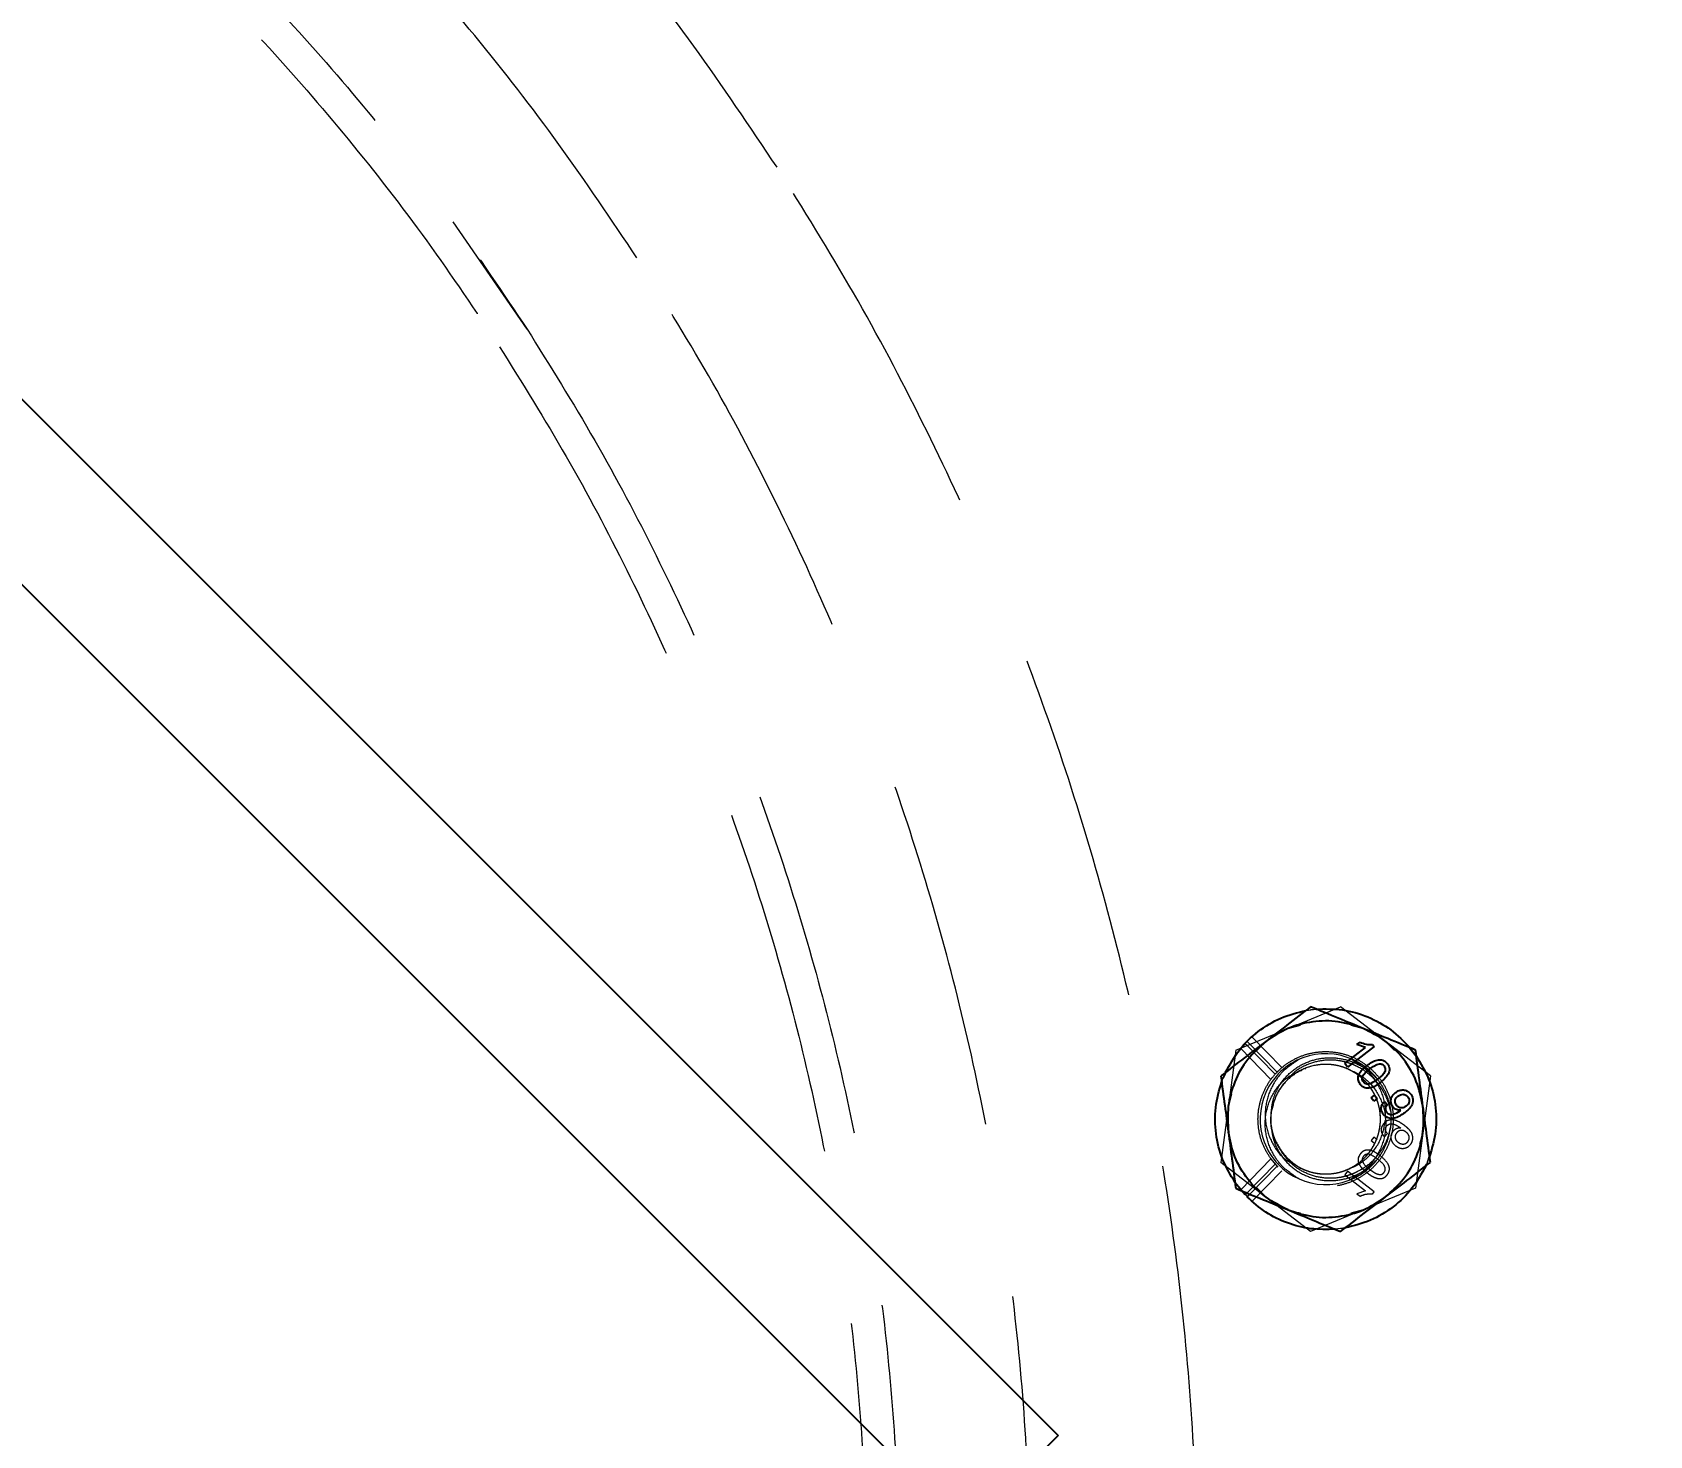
# Model space of a CAD drawing. Header units: millimetres. Extents: x 861 to 27901, y 673 to 17923.
# Drawn here: x 11031.6 to 11227.5, y 5860 to 6030 of the extents above; entities that cross this region are included whole.
import ezdxf

# ---------------------------------------------------------------- set-up
doc = ezdxf.new("R2010")
doc.units = ezdxf.units.MM
doc.header["$LTSCALE"] = 33.3
doc.linetypes.add('HIDDEN', pattern=[1.905, 1.27, -0.635])
doc.layers.add('CAPA_1', color=7, linetype='Continuous')
doc.styles.add('SLDTEXTSTYLE0', font='TXT', dxfattribs={"width": 0.75})
doc.dimstyles.new('SLDDIMSTYLE0', dxfattribs={"dimtxt": 66.6, "dimasz": 66.6, "dimexe": 0, "dimexo": 0.0625, "dimgap": 16.65, "dimtad": 2, "dimdec": 0, "dimlfac": 1.261261, "dimrnd": 1e-09, "dimzin": 12, "dimdsep": 46, "dimtxsty": 'SLDTEXTSTYLE0', "dimsah": 1, "dimcen": 0.09, "dimadec": 0, "dimazin": 3, "dimtfac": 1, "dimtdec": 0, "dimtofl": 0, "dimtmove": 0, "dimatfit": 3, "dimfxl": 1, "dimfrac": 2, "dimtolj": 1, "dimtzin": 12, "dimarcsym": 0})

# ---------------------------------------------------------------- blocks, each defined once
blk = doc.blocks.new('_D_13')
at = {"layer": 'CAPA_1', "transparency": 16777216}
for p, q in [((9823.17, 6912.25), (14695.32, 6912.25)), ((14662.02, 6912.25), (14662.02, 5357.98)), ((14240.18, 5357.98), (14695.32, 5357.98))]:
    blk.add_line(p, q, dxfattribs=at)
for points in [[(14662.02, 6912.25), (14651.77, 6845.65), (14672.27, 6845.65)], [(14662.02, 5357.98), (14672.27, 5424.58), (14651.77, 5424.58)]]:
    blk.add_solid(points, dxfattribs=at)
at = {"layer": 'CAPA_1', "transparency": 16777216, "insert": (14576.17, 6036.69), "char_height": 66.6, "attachment_point": 1, "rotation": 90, "style": 'SLDTEXTSTYLE0'}
blk.add_mtext('1960', dxfattribs=at)

msp = doc.modelspace()

# ---------------------------------------------------------------- linework, layer by layer
at = {"color": 7, "linetype": 'Continuous', "lineweight": 25}
for p, q in [((10977.25, 6038.58), (11155.81, 5860.02)), ((11144.6, 5848.8), (10966.04, 6027.36)), ((11190.53, 5905.09), (11193.04, 5907.02)), ((11194.07, 5907.16), (11190.85, 5904.67)), ((11191.99, 5907.4), (11192.38, 5907.69)), ((11193.04, 5907.02), (11191.99, 5907.4)), ((11193.87, 5907.42), (11194.07, 5907.16)), ((11190.85, 5904.67), (11190.53, 5905.09)), ((11193.71, 5900.95), (11194.13, 5901.27)), ((11194.03, 5900.54), (11193.71, 5900.95)), ((11194.45, 5900.85), (11194.03, 5900.54)), ((11194.13, 5901.27), (11194.45, 5900.85)), ((11195.33, 5900.48), (11195.69, 5900.1)), ((11197.24, 5899.38), (11197.32, 5899.44)), ((11178.45, 5889.18), (11177.92, 5889.78)), ((11178.68, 5889.42), (11178.45, 5889.18)), ((11179.02, 5889.28), (11178.69, 5888.94)), ((11155.81, 5860.02), (11144.6, 5848.8))]:
    msp.add_line(p, q, dxfattribs=at)
at = {"color": 1, "linetype": 'HIDDEN', "lineweight": 18}
for p, q in [((11091.47, 5994.07), (11082.53, 6007.08)), ((11177.32, 5906.73), (11190.02, 5911.97)), ((11186.1, 5911.57), (11185.23, 5911.35)), ((11185.82, 5911.53), (11187.06, 5911.69)), ((11187.7, 5911.67), (11186.36, 5911.6)), ((11200.9, 5903.59), (11190.02, 5911.97)), ((11179.74, 5908.67), (11179.27, 5908.32)), ((11183.67, 5909.35), (11185.15, 5909.75)), ((11191.26, 5909.75), (11192.75, 5909.34)), ((11177.32, 5906.73), (11175.51, 5893.12)), ((11181.58, 5903.18), (11177.92, 5906.93)), ((11178.45, 5907.53), (11178.08, 5907.04)), ((11182.09, 5903.81), (11178.45, 5907.53)), ((11178.69, 5907.77), (11179.27, 5908.32)), ((11182.32, 5904.05), (11178.69, 5907.77)), ((11179.27, 5908.32), (11182.9, 5904.6)), ((11180.87, 5907.69), (11179.87, 5906.69)), ((11195.46, 5907.78), (11196.54, 5906.69)), ((11199.32, 5905.76), (11198.21, 5907.2)), ((11198.42, 5907.01), (11199.18, 5906.02)), ((11176.41, 5904.56), (11175.78, 5903.3)), ((11182.32, 5904.05), (11182.9, 5904.6)), ((11182.9, 5904.6), (11183.04, 5904.69)), ((11185.67, 5904.47), (11185.82, 5904.55)), ((11193.22, 5904.47), (11193.04, 5904.64)), ((11175.69, 5903.08), (11175.48, 5902.32)), ((11175.6, 5902.88), (11176.08, 5904.03)), ((11200.9, 5903.59), (11199.09, 5889.98)), ((11176.82, 5901.41), (11176.42, 5899.93)), ((11199.59, 5901.41), (11199.99, 5899.91)), ((11176.82, 5895.3), (11176.42, 5896.8)), ((11195.33, 5896.23), (11195.69, 5896.62)), ((11195.86, 5896.45), (11196.07, 5897.33)), ((11197.24, 5897.33), (11197.32, 5897.27)), ((11199.99, 5896.79), (11199.59, 5895.3)), ((11194.03, 5896.18), (11193.71, 5895.76)), ((11193.71, 5895.76), (11194.13, 5895.44)), ((11194.45, 5895.86), (11194.03, 5896.18)), ((11186.39, 5884.74), (11175.51, 5893.12)), ((11181.58, 5893.54), (11177.92, 5889.78)), ((11182.09, 5892.91), (11178.68, 5889.42)), ((11182.44, 5892.56), (11181.56, 5893.58)), ((11181.58, 5893.54), (11182.09, 5892.91)), ((11182.83, 5894.53), (11183.21, 5894.01)), ((11194.17, 5893.14), (11193.04, 5892.07)), ((11200.01, 5892.16), (11200.43, 5892.93)), ((11200.8, 5893.83), (11200.33, 5892.68)), ((11200.53, 5893.17), (11200.95, 5894.46)), ((11177.2, 5890.74), (11178.76, 5888.88)), ((11182.32, 5892.66), (11179.02, 5889.28)), ((11179.27, 5888.39), (11182.9, 5892.11)), ((11190.85, 5892.04), (11190.53, 5891.63)), ((11190.53, 5891.63), (11193.04, 5889.69)), ((11194.07, 5889.56), (11190.85, 5892.04)), ((11192.75, 5891.91), (11193.28, 5892.28)), ((11177.92, 5889.78), (11177.23, 5890.69)), ((11180.95, 5888.93), (11179.87, 5890.02)), ((11199.09, 5889.98), (11186.39, 5884.74)), ((11193.04, 5889.69), (11191.99, 5889.31)), ((11191.99, 5889.31), (11192.38, 5889.02)), ((11193.87, 5889.29), (11194.07, 5889.56)), ((11192.74, 5887.36), (11191.26, 5886.97)), ((11188.83, 5885.03), (11190.66, 5885.21)), ((11190.59, 5885.18), (11189.35, 5885.02))]:
    msp.add_line(p, q, dxfattribs=at)
msp.add_arc((11188.2, 5898.36), 7.93, 37.5876, 307.5876, dxfattribs=at)
for points in [[(11121.76, 6013.67), (11118.45, 6018.6), (11111.84, 6028.47), (11100.89, 6042.53), (11089.23, 6056.01), (11076.81, 6068.79), (11063.71, 6080.86), (11049.94, 6092.18), (11035.56, 6102.71), (11020.61, 6112.41), (11005.15, 6121.26), (10989.21, 6129.23), (10972.85, 6136.3), (10956.11, 6142.43), (10939.07, 6147.62), (10921.75, 6151.85), (10904.23, 6155.09), (10886.55, 6157.35), (10868.78, 6158.61), (10850.96, 6158.88), (10833.15, 6158.15), (10815.41, 6156.41), (10797.8, 6153.69), (10780.37, 6149.98), (10763.18, 6145.31), (10746.27, 6139.67), (10729.71, 6133.1), (10713.54, 6125.6), (10697.81, 6117.22), (10682.58, 6107.96), (10667.9, 6097.87), (10653.8, 6086.96), (10640.34, 6075.29), (10627.55, 6062.88), (10615.48, 6049.77), (10604.16, 6036), (10593.63, 6021.62), (10583.93, 6006.68), (10575.08, 5991.21), (10567.11, 5975.27), (10560.04, 5958.91), (10553.91, 5942.18), (10548.72, 5925.13), (10544.5, 5907.81), (10541.25, 5890.29), (10538.99, 5872.61), (10537.73, 5854.84), (10537.46, 5837.02), (10538.2, 5819.21), (10539.93, 5801.48), (10542.65, 5783.86), (10546.36, 5766.43), (10551.03, 5749.24), (10556.67, 5732.33), (10563.24, 5715.77), (10570.75, 5699.6), (10579.09, 5683.85), (10585.37, 5673.77), (10588.52, 5668.74)], [(10622.14, 5690.48), (10619.39, 5694.88), (10613.89, 5703.69), (10606.61, 5717.46), (10600.05, 5731.58), (10594.3, 5746.06), (10589.38, 5760.83), (10585.29, 5775.86), (10582.05, 5791.09), (10579.67, 5806.49), (10578.16, 5821.99), (10577.52, 5837.55), (10577.75, 5853.12), (10578.85, 5868.65), (10580.83, 5884.1), (10583.67, 5899.41), (10587.36, 5914.54), (10591.89, 5929.44), (10597.25, 5944.07), (10603.43, 5958.36), (10610.39, 5972.29), (10618.13, 5985.81), (10626.61, 5998.87), (10635.81, 6011.44), (10645.7, 6023.47), (10656.25, 6034.92), (10667.42, 6045.77), (10679.19, 6055.98), (10691.51, 6065.5), (10704.34, 6074.33), (10717.65, 6082.41), (10731.39, 6089.74), (10745.52, 6096.29), (10760, 6102.04), (10774.77, 6106.96), (10789.8, 6111.05), (10805.03, 6114.29), (10820.42, 6116.67), (10835.92, 6118.18), (10851.48, 6118.82), (10867.06, 6118.59), (10882.59, 6117.49), (10898.04, 6115.51), (10913.35, 6112.68), (10928.48, 6108.98), (10943.38, 6104.45), (10958, 6099.09), (10972.3, 6092.92), (10986.23, 6085.95), (10999.75, 6078.21), (11012.81, 6069.73), (11025.38, 6060.53), (11037.41, 6050.64), (11048.86, 6040.09), (11059.71, 6028.92), (11069.91, 6017.15), (11079.47, 6004.85), (11085.25, 5996.23), (11088.14, 5991.92)], [(10588.52, 5668.74), (10591.82, 5663.8), (10598.44, 5653.93), (10609.39, 5639.87), (10621.05, 5626.4), (10633.47, 5613.61), (10646.57, 5601.54), (10660.34, 5590.22), (10674.72, 5579.7), (10689.67, 5569.99), (10705.13, 5561.14), (10721.07, 5553.17), (10737.43, 5546.1), (10754.16, 5539.97), (10771.21, 5534.78), (10788.53, 5530.56), (10806.05, 5527.31), (10823.73, 5525.05), (10841.5, 5523.79), (10859.32, 5523.52), (10877.13, 5524.26), (10894.86, 5525.99), (10912.48, 5528.71), (10929.91, 5532.42), (10947.1, 5537.1), (10964.01, 5542.73), (10980.57, 5549.31), (10996.74, 5556.8), (11012.47, 5565.18), (11027.7, 5574.44), (11042.38, 5584.54), (11056.48, 5595.44), (11069.94, 5607.11), (11082.73, 5619.53), (11094.8, 5632.64), (11106.12, 5646.4), (11116.65, 5660.78), (11126.35, 5675.73), (11135.2, 5691.19), (11143.17, 5707.13), (11150.24, 5723.49), (11156.37, 5740.23), (11161.56, 5757.28), (11165.78, 5774.59), (11169.03, 5792.11), (11171.29, 5809.79), (11172.55, 5827.56), (11172.82, 5845.38), (11172.08, 5863.19), (11170.35, 5880.93), (11167.63, 5898.54), (11163.92, 5915.97), (11159.24, 5933.16), (11153.61, 5950.07), (11147.04, 5966.64), (11139.53, 5982.8), (11131.19, 5998.55), (11124.9, 6008.63), (11121.76, 6013.67)], [(11181.58, 5893.54), (11181.3, 5893.98), (11180.73, 5894.86), (11180.21, 5896.36), (11179.97, 5897.92), (11180.04, 5899.5), (11180.41, 5901.03), (11181.06, 5902.47), (11181.98, 5903.76), (11183.13, 5904.85), (11184.46, 5905.69), (11185.93, 5906.28), (11187.48, 5906.56), (11189.06, 5906.55), (11190.61, 5906.24), (11192.07, 5905.64), (11193.38, 5904.77), (11194.51, 5903.66), (11195.41, 5902.36), (11196.04, 5900.91), (11196.38, 5899.37), (11196.43, 5897.79), (11196.17, 5896.23), (11195.61, 5894.75), (11194.79, 5893.4), (11193.72, 5892.24), (11192.46, 5891.3), (11191.03, 5890.61), (11189.5, 5890.22), (11187.93, 5890.12), (11186.36, 5890.32), (11184.86, 5890.83), (11183.47, 5891.59), (11182.7, 5892.3), (11182.32, 5892.66)], [(11182.94, 5894.31), (11182.49, 5895.05), (11181.59, 5896.55), (11181.46, 5899.24), (11182.3, 5901.75), (11184.05, 5903.76), (11186.43, 5904.93), (11189.08, 5905.11), (11191.6, 5904.26), (11193.6, 5902.51), (11194.78, 5900.13), (11194.96, 5897.48), (11194.11, 5894.96), (11192.36, 5892.96), (11189.98, 5891.77), (11187.34, 5891.61), (11184.77, 5892.42), (11183.55, 5893.68), (11182.94, 5894.31)], [(11194.49, 5903.19), (11194.78, 5902.76), (11195.37, 5901.9), (11195.9, 5900.42), (11196.18, 5898.88), (11196.1, 5897.84), (11196.06, 5897.32)], [(11182.94, 5894.31), (11182.7, 5894.67), (11182.2, 5895.39), (11181.75, 5896.62), (11181.52, 5897.92), (11181.59, 5898.79), (11181.62, 5899.23)]]:
    msp.add_open_spline(points, degree=3, dxfattribs=at)
for points, knots in [([(11104.78, 6002.69), (11101.69, 6007.31), (11095.5, 6016.54), (11085.25, 6029.71), (11074.33, 6042.33), (11062.7, 6054.3), (11050.43, 6065.6), (11037.54, 6076.2), (11024.07, 6086.06), (11010.08, 6095.14), (10995.6, 6103.43), (10980.67, 6110.89), (10965.35, 6117.51), (10949.69, 6123.25), (10933.72, 6128.11), (10917.51, 6132.07), (10901.1, 6135.11), (10884.55, 6137.22), (10867.91, 6138.4), (10851.22, 6138.65), (10834.55, 6137.97), (10817.94, 6136.34), (10801.45, 6133.79), (10785.13, 6130.32), (10769.03, 6125.94), (10753.2, 6120.67), (10737.69, 6114.51), (10722.55, 6107.5), (10707.83, 6099.64), (10693.57, 6090.98), (10679.82, 6081.53), (10666.62, 6071.32), (10654.01, 6060.38), (10642.04, 6048.76), (10630.74, 6036.49), (10620.14, 6023.6), (10610.28, 6010.13), (10601.2, 5996.14), (10592.91, 5981.66), (10585.45, 5966.73), (10578.83, 5951.41), (10573.09, 5935.75), (10568.23, 5919.78), (10564.28, 5903.57), (10561.23, 5887.17), (10559.14, 5870.61), (10557.94, 5854.85), (10557.9, 5844.61), (10557.88, 5839.92)], [0, 0, 0, 0, 0.021814, 0.043628, 0.065442, 0.087256, 0.109071, 0.130885, 0.152699, 0.174513, 0.196327, 0.218141, 0.239955, 0.261769, 0.283583, 0.305397, 0.327212, 0.349026, 0.37084, 0.392654, 0.414468, 0.436282, 0.458096, 0.47991, 0.501724, 0.523538, 0.545353, 0.567167, 0.588981, 0.610795, 0.632609, 0.654423, 0.676237, 0.698051, 0.719865, 0.74168, 0.763494, 0.785308, 0.807122, 0.828936, 0.85075, 0.872564, 0.894378, 0.916192, 0.938006, 0.959821, 0.981635, 1, 1, 1, 1]), ([(10747.72, 6101.27), (10751.36, 6102.76), (10759.88, 6106.24), (10773.63, 6110.74), (10788.86, 6114.91), (10804.32, 6118.19), (10819.93, 6120.6), (10835.65, 6122.14), (10851.43, 6122.79), (10867.23, 6122.55), (10882.98, 6121.43), (10898.65, 6119.43), (10914.18, 6116.55), (10929.53, 6112.81), (10944.64, 6108.21), (10959.47, 6102.77), (10973.98, 6096.51), (10988.1, 6089.45), (11001.81, 6081.6), (11015.06, 6073), (11027.81, 6063.67), (11040.01, 6053.64), (11051.63, 6042.93), (11062.64, 6031.6), (11072.97, 6019.66), (11082.68, 6007.19), (11088.54, 5998.45), (11091.47, 5994.07)], [0, 0, 0, 0, 0.030196, 0.070605, 0.111013, 0.151422, 0.19183, 0.232239, 0.272647, 0.313056, 0.353464, 0.393873, 0.434281, 0.47469, 0.515098, 0.555507, 0.595915, 0.636324, 0.676732, 0.717141, 0.757549, 0.797958, 0.838366, 0.878775, 0.919183, 0.959592, 1, 1, 1, 1]), ([(10747.26, 5564.21), (10751.7, 5562.52), (10761.35, 5558.86), (10776.56, 5554.31), (10792.77, 5550.33), (10809.18, 5547.3), (10825.73, 5545.18), (10842.37, 5544), (10859.06, 5543.75), (10875.73, 5544.44), (10892.33, 5546.06), (10908.83, 5548.61), (10925.15, 5552.08), (10941.25, 5556.46), (10957.08, 5561.73), (10972.59, 5567.89), (10987.73, 5574.91), (11002.45, 5582.76), (11016.71, 5591.43), (11030.46, 5600.88), (11043.66, 5611.09), (11056.27, 5622.02), (11068.24, 5633.64), (11079.54, 5645.92), (11090.14, 5658.8), (11100, 5672.27), (11109.08, 5686.26), (11117.37, 5700.75), (11124.83, 5715.67), (11131.45, 5730.99), (11137.19, 5746.66), (11142.05, 5762.62), (11146, 5778.83), (11149.04, 5795.24), (11151.16, 5811.79), (11152.34, 5828.43), (11152.59, 5845.12), (11151.9, 5861.79), (11150.28, 5878.4), (11147.73, 5894.89), (11144.26, 5911.21), (11139.88, 5927.31), (11134.61, 5943.14), (11128.45, 5958.65), (11121.43, 5973.78), (11113.62, 5988.53), (11107.73, 5997.97), (11104.78, 6002.69)], [0, 0, 0, 0, 0.019062, 0.041356, 0.06365, 0.085944, 0.108238, 0.130532, 0.152826, 0.17512, 0.197414, 0.219708, 0.242002, 0.264296, 0.286591, 0.308885, 0.331179, 0.353473, 0.375767, 0.398061, 0.420355, 0.442649, 0.464943, 0.487237, 0.509531, 0.531825, 0.554119, 0.576413, 0.598707, 0.621001, 0.643295, 0.665589, 0.687883, 0.710177, 0.732471, 0.754765, 0.77706, 0.799354, 0.821648, 0.843942, 0.866236, 0.88853, 0.910824, 0.933118, 0.955412, 0.977706, 1, 1, 1, 1]), ([(11091.47, 5994.07), (11094.26, 5989.61), (11099.83, 5980.68), (11107.22, 5966.71), (11113.88, 5952.39), (11119.7, 5937.7), (11124.7, 5922.72), (11128.84, 5907.47), (11132.13, 5892.02), (11134.54, 5876.41), (11136.08, 5860.69), (11136.73, 5844.91), (11136.49, 5829.11), (11135.37, 5813.36), (11133.37, 5797.69), (11130.49, 5782.16), (11126.75, 5766.81), (11122.15, 5751.7), (11116.71, 5736.87), (11110.45, 5722.36), (11103.38, 5708.24), (11095.54, 5694.53), (11086.94, 5681.28), (11077.6, 5668.53), (11067.57, 5656.33), (11056.87, 5644.71), (11045.54, 5633.71), (11033.6, 5623.36), (11021.11, 5613.69), (11008.09, 5604.75), (10994.59, 5596.54), (10980.66, 5589.11), (10966.32, 5582.47), (10951.64, 5576.64), (10936.66, 5571.65), (10921.41, 5567.5), (10905.96, 5564.21), (10890.35, 5561.8), (10874.63, 5560.26), (10858.85, 5559.61), (10843.05, 5559.85), (10827.3, 5560.97), (10811.63, 5562.97), (10796.09, 5565.85), (10780.75, 5569.59), (10765.64, 5574.19), (10750.81, 5579.63), (10736.3, 5585.89), (10722.17, 5592.96), (10708.46, 5600.8), (10695.22, 5609.4), (10682.47, 5618.74), (10670.27, 5628.77), (10658.65, 5639.47), (10647.65, 5650.8), (10637.3, 5662.74), (10627.63, 5675.23), (10618.68, 5688.25), (10610.48, 5701.75), (10603.05, 5715.68), (10596.41, 5730.02), (10590.58, 5744.7), (10585.58, 5759.69), (10581.44, 5774.93), (10578.15, 5790.38), (10575.75, 5805.99), (10574.19, 5821.38), (10573.89, 5831.58), (10573.74, 5836.51)], [0, 0, 0, 0, 0.015166, 0.030332, 0.045498, 0.060663, 0.075829, 0.090995, 0.106161, 0.121327, 0.136493, 0.151659, 0.166825, 0.18199, 0.197156, 0.212322, 0.227488, 0.242654, 0.25782, 0.272986, 0.288151, 0.303317, 0.318483, 0.333649, 0.348815, 0.363981, 0.379147, 0.394312, 0.409478, 0.424644, 0.43981, 0.454976, 0.470142, 0.485308, 0.500474, 0.515639, 0.530805, 0.545971, 0.561137, 0.576303, 0.591469, 0.606635, 0.6218, 0.636966, 0.652132, 0.667298, 0.682464, 0.69763, 0.712796, 0.727961, 0.743127, 0.758293, 0.773459, 0.788625, 0.803791, 0.818957, 0.834123, 0.849288, 0.864454, 0.87962, 0.894786, 0.909952, 0.925118, 0.940284, 0.955449, 0.970615, 0.985781, 1, 1, 1, 1]), ([(11088.14, 5991.92), (11090.89, 5987.52), (11096.39, 5978.71), (11103.67, 5964.94), (11110.23, 5950.82), (11115.97, 5936.34), (11120.9, 5921.57), (11124.99, 5906.54), (11128.23, 5891.31), (11130.61, 5875.92), (11132.12, 5860.42), (11132.76, 5844.86), (11132.53, 5829.28), (11131.42, 5813.75), (11129.45, 5798.3), (11126.61, 5782.99), (11122.92, 5767.86), (11118.39, 5752.96), (11113.03, 5738.34), (11106.85, 5724.04), (11099.89, 5710.11), (11092.15, 5696.59), (11083.67, 5683.53), (11074.47, 5670.96), (11064.58, 5658.93), (11054.03, 5647.48), (11042.86, 5636.63), (11031.09, 5626.43), (11018.77, 5616.9), (11005.94, 5608.08), (10992.63, 5599.99), (10978.89, 5592.66), (10964.76, 5586.11), (10950.28, 5580.37), (10935.51, 5575.44), (10920.48, 5571.35), (10905.25, 5568.11), (10889.86, 5565.73), (10874.36, 5564.22), (10858.79, 5563.58), (10843.22, 5563.81), (10827.69, 5564.92), (10812.24, 5566.89), (10796.92, 5569.72), (10781.8, 5573.43), (10767.21, 5577.81), (10757.82, 5581.38), (10753.28, 5583.1)], [0, 0, 0, 0, 0.022255, 0.044509, 0.066764, 0.089018, 0.111273, 0.133527, 0.155782, 0.178037, 0.200291, 0.222546, 0.2448, 0.267055, 0.289309, 0.311564, 0.333819, 0.356073, 0.378328, 0.400582, 0.422837, 0.445091, 0.467346, 0.489601, 0.511855, 0.53411, 0.556364, 0.578619, 0.600873, 0.623128, 0.645383, 0.667637, 0.689892, 0.712146, 0.734401, 0.756655, 0.77891, 0.801165, 0.823419, 0.845674, 0.867928, 0.890183, 0.912438, 0.934692, 0.956947, 0.979201, 1, 1, 1, 1]), ([(11184.97, 5905.59), (11184.21, 5905.09), (11182.94, 5904.24), (11181.6, 5902.29), (11180.84, 5900.12), (11180.85, 5897.55), (11181.77, 5895.18), (11183.09, 5893.47), (11184.22, 5892.96), (11184.57, 5892.8)], [0, 0, 0, 0, 0.172544, 0.287961, 0.445426, 0.6059, 0.76529, 0.926774, 1, 1, 1, 1]), ([(11181.62, 5899.23), (11181.67, 5899.69), (11181.77, 5900.61), (11182.38, 5902.18), (11183.5, 5903.74), (11185.24, 5905.03), (11187.22, 5905.74), (11189.32, 5905.88), (11191.38, 5905.42), (11193.17, 5904.51), (11194.08, 5903.6), (11194.49, 5903.19)], [0, 0, 0, 0, 0.081677, 0.161349, 0.291035, 0.413148, 0.534221, 0.654764, 0.776345, 0.898838, 1, 1, 1, 1]), ([(11182.94, 5894.31), (11183.14, 5894.07), (11183.62, 5893.49), (11184.34, 5892.93), (11184.99, 5892.54), (11185.44, 5892.31), (11186.02, 5892.07), (11186.46, 5891.94), (11186.7, 5891.89), (11186.7, 5891.89), (11186.7, 5891.89), (11186.71, 5891.89), (11186.71, 5891.89), (11186.71, 5891.88), (11186.72, 5891.88), (11186.73, 5891.88), (11186.76, 5891.87), (11186.83, 5891.86), (11187.04, 5891.82), (11187.75, 5891.7), (11188.57, 5891.7), (11189.35, 5891.81), (11189.81, 5891.9), (11190.31, 5892.05), (11190.76, 5892.22), (11191.03, 5892.35), (11191.3, 5892.48), (11191.65, 5892.67), (11192.12, 5892.98), (11192.57, 5893.34), (11192.96, 5893.71), (11193.34, 5894.14), (11193.73, 5894.65), (11194.04, 5895.16), (11194.2, 5895.5), (11194.33, 5895.78), (11194.47, 5896.14), (11194.64, 5896.69), (11194.76, 5897.25), (11194.84, 5897.85), (11194.85, 5898.44), (11194.82, 5899), (11194.76, 5899.47), (11194.69, 5899.81), (11194.64, 5900.01), (11194.57, 5900.26), (11194.45, 5900.63), (11194.25, 5901.13), (11194.03, 5901.55), (11193.82, 5901.91), (11193.47, 5902.42), (11192.93, 5903.07), (11192.13, 5903.74), (11191.35, 5904.22), (11190.62, 5904.56), (11189.92, 5904.79), (11189.22, 5904.93), (11188.5, 5905), (11187.27, 5904.99), (11185.51, 5904.57), (11183.59, 5903.3), (11182.15, 5901.46), (11181.8, 5899.97), (11181.62, 5899.23)], [0, 0, 0, 0, 0.025018, 0.062505, 0.073457, 0.087536, 0.104741, 0.12507, 0.12508, 0.125088, 0.125103, 0.125129, 0.125176, 0.125264, 0.125429, 0.125753, 0.126422, 0.127908, 0.131491, 0.144058, 0.187539, 0.197474, 0.209566, 0.225509, 0.240805, 0.248969, 0.250106, 0.265748, 0.281391, 0.297034, 0.312676, 0.325838, 0.344007, 0.365974, 0.374124, 0.375253, 0.390902, 0.40655, 0.422199, 0.437847, 0.456199, 0.471385, 0.483402, 0.495485, 0.499868, 0.500438, 0.516867, 0.531646, 0.544772, 0.556248, 0.566071, 0.595236, 0.625559, 0.651348, 0.670843, 0.691622, 0.711565, 0.729805, 0.750654, 0.81299, 0.875327, 0.937663, 1, 1, 1, 1]), ([(11196.06, 5899.39), (11195.97, 5899.76), (11195.79, 5900.51), (11195.36, 5901.45), (11194.86, 5902.28), (11194.27, 5903.04), (11193.34, 5903.96), (11192.36, 5904.59), (11191.5, 5904.98), (11191.02, 5905.16), (11190.5, 5905.31), (11189.48, 5905.52), (11187.94, 5905.57), (11186, 5905.05), (11184.43, 5904.18), (11183.75, 5903.34), (11183.5, 5903.03)], [0, 0, 0, 0, 0.069953, 0.139917, 0.190193, 0.248551, 0.31488, 0.430247, 0.459214, 0.488206, 0.524206, 0.559732, 0.679274, 0.802425, 0.926677, 1, 1, 1, 1]), ([(11195.46, 5898.46), (11195.47, 5898.96), (11195.49, 5900.35), (11194.77, 5902.34), (11193.29, 5904.41), (11191.88, 5905.26), (11191.06, 5905.75)], [0, 0, 0, 0, 0.165547, 0.45872, 0.685305, 1, 1, 1, 1]), ([(11184.97, 5891.12), (11184.21, 5891.62), (11182.94, 5892.47), (11181.6, 5894.42), (11180.84, 5896.6), (11180.85, 5899.15), (11181.76, 5901.54), (11183.32, 5903.44), (11184.74, 5904.05), (11185.37, 5904.32)], [0, 0, 0, 0, 0.163193, 0.272354, 0.421286, 0.573063, 0.723815, 0.876546, 1, 1, 1, 1]), ([(11190.92, 5904.42), (11191.33, 5904.24), (11192.17, 5903.89), (11193.62, 5902.79), (11194.94, 5900.99), (11195.54, 5898.72), (11195.47, 5896.43), (11194.78, 5894.37), (11193.29, 5892.3), (11191.88, 5891.45), (11191.06, 5890.96)], [0, 0, 0, 0, 0.079497, 0.158991, 0.315135, 0.461945, 0.560322, 0.714796, 0.834185, 1, 1, 1, 1]), ([(11181.62, 5897.49), (11181.67, 5897.02), (11181.77, 5896.1), (11182.38, 5894.53), (11183.5, 5892.97), (11185.24, 5891.68), (11187.22, 5890.97), (11189.32, 5890.83), (11191.38, 5891.29), (11193.17, 5892.21), (11194.08, 5893.11), (11194.49, 5893.52)], [0, 0, 0, 0, 0.081677, 0.161349, 0.291035, 0.413148, 0.534221, 0.654765, 0.776346, 0.898839, 1, 1, 1, 1]), ([(11196.06, 5897.32), (11195.97, 5896.95), (11195.79, 5896.21), (11195.36, 5895.26), (11194.86, 5894.43), (11194.27, 5893.67), (11193.34, 5892.75), (11192.36, 5892.12), (11191.5, 5891.73), (11191.02, 5891.56), (11190.5, 5891.4), (11189.48, 5891.19), (11187.94, 5891.15), (11185.99, 5891.65), (11184.2, 5892.69), (11183.36, 5893.77), (11182.94, 5894.31)], [0, 0, 0, 0, 0.066556, 0.133122, 0.180955, 0.236479, 0.299586, 0.40935, 0.43691, 0.464494, 0.498745, 0.532545, 0.646281, 0.763453, 0.88167, 1, 1, 1, 1]), ([(11190.92, 5892.29), (11191.34, 5892.47), (11192.18, 5892.82), (11193.61, 5893.92), (11194.98, 5895.72), (11195.31, 5897.43), (11195.46, 5898.25)], [0, 0, 0, 0, 0.172574, 0.345139, 0.684098, 1, 1, 1, 1]), ([(11193.04, 5892.07), (11193.32, 5892.3), (11193.68, 5892.6), (11194.03, 5892.98), (11194.25, 5893.22), (11194.5, 5893.53), (11194.8, 5893.95), (11195.26, 5894.68), (11195.77, 5895.79), (11195.97, 5896.81), (11196.06, 5897.32)], [0, 0, 0, 0, 0.174168, 0.224334, 0.249847, 0.333257, 0.416669, 0.500084, 0.750043, 1, 1, 1, 1]), ([(11195.19, 5897.76), (11195.11, 5897.64), (11194.99, 5897.46), (11194.93, 5897.18), (11194.93, 5896.9), (11195.04, 5896.55), (11195.23, 5896.34), (11195.33, 5896.23)], [0, 0, 0, 0, 0.249859, 0.375956, 0.500482, 0.749847, 1, 1, 1, 1]), ([(11197.78, 5897.57), (11197.58, 5897.72), (11197.19, 5898.01), (11196.61, 5898.25), (11196.12, 5898.29), (11195.76, 5898.22), (11195.43, 5898.04), (11195.27, 5897.85), (11195.19, 5897.76)], [0, 0, 0, 0, 0.250485, 0.500118, 0.62804, 0.750092, 0.874994, 1, 1, 1, 1]), ([(11195.69, 5896.62), (11195.63, 5896.69), (11195.52, 5896.81), (11195.44, 5897), (11195.43, 5897.16), (11195.46, 5897.32), (11195.53, 5897.43), (11195.57, 5897.5)], [0, 0, 0, 0, 0.277074, 0.499914, 0.624834, 0.750381, 1, 1, 1, 1]), ([(11195.57, 5897.5), (11195.63, 5897.56), (11195.73, 5897.67), (11195.95, 5897.78), (11196.18, 5897.81), (11196.65, 5897.71), (11196.98, 5897.5), (11197.24, 5897.33)], [0, 0, 0, 0, 0.125207, 0.25031, 0.375339, 0.50062, 1, 1, 1, 1]), ([(11196.33, 5896.85), (11196.31, 5896.82), (11196.26, 5896.75), (11196.18, 5896.61), (11196.11, 5896.42), (11196.09, 5896.17), (11196.12, 5895.93), (11196.19, 5895.7), (11196.36, 5895.41), (11196.54, 5895.25), (11196.67, 5895.14)], [0, 0, 0, 0, 0.062611, 0.125226, 0.250194, 0.373586, 0.500286, 0.62458, 0.750412, 1, 1, 1, 1]), ([(11197.32, 5897.27), (11197.23, 5897.27), (11197.04, 5897.28), (11196.77, 5897.2), (11196.52, 5897.06), (11196.39, 5896.92), (11196.33, 5896.85)], [0, 0, 0, 0, 0.24954, 0.50198, 0.751372, 1, 1, 1, 1]), ([(11196.8, 5896.69), (11196.74, 5896.6), (11196.65, 5896.47), (11196.61, 5896.26), (11196.62, 5896.1), (11196.66, 5895.94), (11196.76, 5895.75), (11196.88, 5895.64), (11196.96, 5895.57)], [0, 0, 0, 0, 0.24952, 0.373528, 0.499888, 0.62379, 0.750316, 1, 1, 1, 1]), ([(11197.95, 5896.79), (11197.86, 5896.85), (11197.72, 5896.94), (11197.51, 5897), (11197.35, 5897), (11197.19, 5896.98), (11196.99, 5896.89), (11196.88, 5896.77), (11196.8, 5896.69)], [0, 0, 0, 0, 0.249977, 0.377915, 0.500342, 0.627106, 0.750811, 1, 1, 1, 1]), ([(11198.5, 5895.3), (11198.56, 5895.4), (11198.68, 5895.58), (11198.77, 5895.92), (11198.77, 5896.25), (11198.65, 5896.69), (11198.3, 5897.15), (11197.96, 5897.43), (11197.78, 5897.57)], [0, 0, 0, 0, 0.125064, 0.25009, 0.37511, 0.500169, 0.749441, 1, 1, 1, 1]), ([(11198.17, 5895.65), (11198.23, 5895.75), (11198.32, 5895.88), (11198.34, 5896.1), (11198.32, 5896.26), (11198.27, 5896.42), (11198.16, 5896.61), (11198.03, 5896.71), (11197.95, 5896.79)], [0, 0, 0, 0, 0.2490172, 0.3718447, 0.4993648, 0.6232259, 0.7498924, 1, 1, 1, 1]), ([(11196.67, 5895.14), (11196.81, 5895.04), (11197.03, 5894.9), (11197.36, 5894.82), (11197.62, 5894.81), (11197.88, 5894.86), (11198.2, 5894.99), (11198.38, 5895.18), (11198.5, 5895.3)], [0, 0, 0, 0, 0.249869, 0.376654, 0.500348, 0.627459, 0.750824, 1, 1, 1, 1]), ([(11196.96, 5895.57), (11197.06, 5895.51), (11197.25, 5895.38), (11197.54, 5895.33), (11197.76, 5895.36), (11197.98, 5895.45), (11198.1, 5895.57), (11198.17, 5895.65)], [0, 0, 0, 0, 0.25025, 0.499841, 0.629288, 0.750666, 1, 1, 1, 1]), ([(11192.4, 5894.14), (11192.3, 5893.99), (11192.16, 5893.78), (11192.13, 5893.48), (11192.13, 5893.31), (11192.15, 5893.22), (11192.15, 5893.18)], [0, 0, 0, 0, 0.498795, 0.749148, 0.874576, 1, 1, 1, 1]), ([(11192.4, 5894.14), (11192.3, 5893.99), (11192.16, 5893.78), (11192.12, 5893.43), (11192.14, 5893.26), (11192.15, 5893.18)], [0, 0, 0, 0, 0.499036, 0.74951, 1, 1, 1, 1]), ([(11192.15, 5893.18), (11192.21, 5893.04), (11192.31, 5892.77), (11192.68, 5892.31), (11193.01, 5892.03), (11193.23, 5891.85)], [0, 0, 0, 0, 0.249754, 0.499871, 1, 1, 1, 1]), ([(11194.83, 5893.92), (11194.64, 5894.05), (11194.27, 5894.32), (11193.74, 5894.57), (11193.28, 5894.63), (11192.93, 5894.57), (11192.62, 5894.4), (11192.47, 5894.23), (11192.4, 5894.14)], [0, 0, 0, 0, 0.250476, 0.500347, 0.625768, 0.750176, 0.87497, 1, 1, 1, 1]), ([(11194.83, 5893.92), (11194.64, 5894.05), (11194.27, 5894.32), (11193.74, 5894.57), (11193.28, 5894.63), (11192.93, 5894.57), (11192.62, 5894.4), (11192.47, 5894.23), (11192.4, 5894.14)], [0, 0, 0, 0, 0.250472, 0.500339, 0.626188, 0.75018, 0.874972, 1, 1, 1, 1]), ([(11192.77, 5893.85), (11192.73, 5893.78), (11192.64, 5893.64), (11192.63, 5893.39), (11192.69, 5893.14), (11192.97, 5892.73), (11193.29, 5892.47), (11193.55, 5892.26)], [0, 0, 0, 0, 0.1246964, 0.2494617, 0.3744323, 0.4996371, 1, 1, 1, 1]), ([(11194.51, 5893.5), (11194.24, 5893.7), (11193.91, 5893.95), (11193.44, 5894.12), (11193.19, 5894.11), (11192.94, 5894.03), (11192.83, 5893.91), (11192.77, 5893.85)], [0, 0, 0, 0, 0.50041, 0.625613, 0.75058, 0.875344, 1, 1, 1, 1]), ([(11195.29, 5891.91), (11195.33, 5891.98), (11195.42, 5892.12), (11195.44, 5892.37), (11195.38, 5892.62), (11195.1, 5893.04), (11194.77, 5893.3), (11194.51, 5893.5)], [0, 0, 0, 0, 0.124745, 0.249484, 0.374471, 0.499648, 1, 1, 1, 1]), ([(11195.67, 5891.62), (11195.73, 5891.72), (11195.86, 5891.91), (11195.95, 5892.25), (11195.92, 5892.6), (11195.62, 5893.24), (11195.18, 5893.61), (11194.83, 5893.92)], [0, 0, 0, 0, 0.1253733, 0.2506437, 0.3756975, 0.5011132, 1, 1, 1, 1]), ([(11193.23, 5891.85), (11193.42, 5891.71), (11193.79, 5891.44), (11194.33, 5891.2), (11194.79, 5891.14), (11195.14, 5891.19), (11195.44, 5891.36), (11195.59, 5891.54), (11195.67, 5891.62)], [0, 0, 0, 0, 0.250482, 0.500345, 0.631866, 0.750221, 0.874987, 1, 1, 1, 1]), ([(11193.55, 5892.26), (11193.74, 5892.13), (11194.01, 5891.93), (11194.41, 5891.72), (11194.63, 5891.67), (11194.74, 5891.65)], [0, 0, 0, 0, 0.5003723, 0.7505151, 1, 1, 1, 1]), ([(11194.74, 5891.65), (11194.79, 5891.65), (11194.9, 5891.65), (11195.05, 5891.7), (11195.16, 5891.77), (11195.24, 5891.84), (11195.27, 5891.89), (11195.29, 5891.91)], [0, 0, 0, 0, 0.250055, 0.499949, 0.749722, 0.874857, 1, 1, 1, 1]), ([(11192.38, 5889.02), (11192.61, 5889.12), (11193.09, 5889.33), (11193.61, 5889.3), (11193.87, 5889.29)], [0, 0, 0, 0, 0.500866, 1, 1, 1, 1]), ([(11196.54, 5890.02), (11196.21, 5889.6), (11195.85, 5889.15), (11195.36, 5888.87), (11195.33, 5888.85)], [0, 0, 0, 0, 0.928699, 1, 1, 1, 1]), ([(11185.15, 5886.97), (11184.62, 5887.04), (11184.05, 5887.13), (11183.57, 5887.42), (11183.53, 5887.44)], [0, 0, 0, 0, 0.928699, 1, 1, 1, 1])]:
    msp.add_open_spline(points, degree=3, knots=knots, dxfattribs=at)
at = {"color": 7, "linetype": 'Continuous', "lineweight": 25}
for points in [[(11176.08, 5904.03), (11176.6, 5904.96), (11177.63, 5906.83), (11179.97, 5909.05), (11182.72, 5910.74), (11184.79, 5911.27), (11185.82, 5911.53)], [(11187.06, 5911.69), (11188.12, 5911.71), (11190.26, 5911.75), (11193.35, 5910.84), (11196.19, 5909.3), (11197.68, 5907.77), (11198.42, 5907.01)], [(11192.74, 5909.35), (11191.75, 5909.67), (11189.77, 5910.32), (11186.62, 5910.26), (11183.56, 5909.49), (11181.82, 5908.35), (11180.95, 5907.78)], [(11199.99, 5899.93), (11199.78, 5900.95), (11199.35, 5902.98), (11197.72, 5905.68), (11195.53, 5907.94), (11193.67, 5908.88), (11192.74, 5909.35)], [(11180.95, 5907.78), (11180.18, 5907.08), (11178.63, 5905.69), (11177.1, 5902.94), (11176.24, 5899.9), (11176.36, 5897.83), (11176.42, 5896.79)], [(11199.18, 5906.02), (11199.73, 5905.1), (11200.83, 5903.27), (11201.59, 5900.14), (11201.68, 5896.91), (11201.1, 5894.86), (11200.8, 5893.83)], [(11177.23, 5890.69), (11176.68, 5891.61), (11175.58, 5893.44), (11174.82, 5896.57), (11174.73, 5899.8), (11175.31, 5901.85), (11175.6, 5902.88)], [(11195.46, 5888.93), (11196.23, 5889.63), (11197.78, 5891.02), (11199.31, 5893.78), (11200.17, 5896.81), (11200.05, 5898.89), (11199.99, 5899.93)], [(11183.67, 5887.36), (11182.74, 5887.83), (11180.88, 5888.77), (11178.69, 5891.03), (11177.06, 5893.73), (11176.63, 5895.77), (11176.42, 5896.79)], [(11200.33, 5892.68), (11199.81, 5891.75), (11198.78, 5889.88), (11196.44, 5887.66), (11193.69, 5885.97), (11191.62, 5885.44), (11190.59, 5885.18)], [(11189.35, 5885.02), (11188.37, 5885), (11186.41, 5884.95), (11183.55, 5885.7), (11180.88, 5886.98), (11179.42, 5888.29), (11178.69, 5888.94)], [(11183.67, 5887.36), (11184.66, 5887.04), (11186.64, 5886.39), (11189.79, 5886.45), (11192.85, 5887.22), (11194.59, 5888.36), (11195.46, 5888.93)]]:
    msp.add_open_spline(points, degree=3, dxfattribs=at)
for points, knots in [([(11186.39, 5911.97), (11185.44, 5911.24), (11183.66, 5909.86), (11181.81, 5908.44), (11180.95, 5907.78)], [0, 0, 0, 0, 0.532771, 1, 1, 1, 1]), ([(11192.74, 5909.35), (11191.73, 5909.76), (11189.58, 5910.65), (11187.5, 5911.51), (11186.39, 5911.97)], [0, 0, 0, 0, 0.467229, 1, 1, 1, 1]), ([(11199.09, 5906.73), (11197.98, 5907.19), (11195.89, 5908.05), (11193.74, 5908.94), (11192.74, 5909.35)], [0, 0, 0, 0, 0.532771, 1, 1, 1, 1]), ([(11180.95, 5907.78), (11180.09, 5907.12), (11178.25, 5905.7), (11176.46, 5904.32), (11175.51, 5903.59)], [0, 0, 0, 0, 0.467229, 1, 1, 1, 1]), ([(11192.38, 5907.69), (11192.61, 5907.59), (11193.09, 5907.39), (11193.61, 5907.41), (11193.87, 5907.42)], [0, 0, 0, 0, 0.5008657, 1, 1, 1, 1]), ([(11199.99, 5899.93), (11199.85, 5901), (11199.54, 5903.31), (11199.25, 5905.54), (11199.09, 5906.73)], [0, 0, 0, 0, 0.467229, 1, 1, 1, 1]), ([(11192.15, 5903.53), (11192.21, 5903.67), (11192.31, 5903.94), (11192.68, 5904.4), (11193.01, 5904.68), (11193.23, 5904.86)], [0, 0, 0, 0, 0.249754, 0.499871, 1, 1, 1, 1]), ([(11192.77, 5902.86), (11192.73, 5902.93), (11192.64, 5903.07), (11192.63, 5903.33), (11192.69, 5903.57), (11192.97, 5903.99), (11193.29, 5904.24), (11193.55, 5904.45)], [0, 0, 0, 0, 0.124696, 0.249462, 0.374432, 0.499637, 1, 1, 1, 1]), ([(11193.23, 5904.86), (11193.42, 5905), (11193.79, 5905.27), (11194.33, 5905.52), (11194.79, 5905.58), (11195.14, 5905.52), (11195.44, 5905.35), (11195.59, 5905.18), (11195.67, 5905.09)], [0, 0, 0, 0, 0.250482, 0.500346, 0.631705, 0.750221, 0.874987, 1, 1, 1, 1]), ([(11193.55, 5904.45), (11193.74, 5904.58), (11194.01, 5904.78), (11194.41, 5905), (11194.63, 5905.04), (11194.74, 5905.06)], [0, 0, 0, 0, 0.500372, 0.750515, 1, 1, 1, 1]), ([(11195.29, 5904.81), (11195.33, 5904.73), (11195.42, 5904.59), (11195.44, 5904.34), (11195.38, 5904.09), (11195.1, 5903.67), (11194.77, 5903.42), (11194.51, 5903.21)], [0, 0, 0, 0, 0.124745, 0.249484, 0.374471, 0.499648, 1, 1, 1, 1]), ([(11194.74, 5905.06), (11194.79, 5905.06), (11194.9, 5905.06), (11195.05, 5905.01), (11195.19, 5904.93), (11195.26, 5904.85), (11195.29, 5904.81)], [0, 0, 0, 0, 0.250158, 0.500156, 0.750032, 1, 1, 1, 1]), ([(11195.67, 5905.09), (11195.73, 5904.99), (11195.86, 5904.8), (11195.95, 5904.46), (11195.92, 5904.11), (11195.62, 5903.48), (11195.18, 5903.1), (11194.83, 5902.79)], [0, 0, 0, 0, 0.1253733, 0.2506437, 0.3756975, 0.5011132, 1, 1, 1, 1]), ([(11175.51, 5903.59), (11175.67, 5902.4), (11175.97, 5900.17), (11176.27, 5897.86), (11176.42, 5896.79)], [0, 0, 0, 0, 0.532771, 1, 1, 1, 1]), ([(11192.4, 5902.57), (11192.3, 5902.72), (11192.16, 5902.93), (11192.13, 5903.24), (11192.13, 5903.41), (11192.15, 5903.49), (11192.15, 5903.53)], [0, 0, 0, 0, 0.4987953, 0.7491483, 0.8745764, 1, 1, 1, 1]), ([(11194.83, 5902.79), (11194.64, 5902.66), (11194.27, 5902.39), (11193.74, 5902.15), (11193.28, 5902.08), (11192.93, 5902.14), (11192.62, 5902.31), (11192.47, 5902.48), (11192.4, 5902.57)], [0, 0, 0, 0, 0.2504758, 0.5003474, 0.6257683, 0.7501762, 0.8749697, 1, 1, 1, 1]), ([(11194.51, 5903.21), (11194.24, 5903.01), (11193.91, 5902.76), (11193.44, 5902.6), (11193.19, 5902.6), (11192.94, 5902.68), (11192.83, 5902.8), (11192.77, 5902.86)], [0, 0, 0, 0, 0.50041, 0.625613, 0.75058, 0.875344, 1, 1, 1, 1]), ([(11196.33, 5899.86), (11196.29, 5899.93), (11196.19, 5900.06), (11196.12, 5900.29), (11196.09, 5900.54), (11196.12, 5900.78), (11196.19, 5901.02), (11196.36, 5901.3), (11196.54, 5901.47), (11196.67, 5901.57)], [0, 0, 0, 0, 0.125074, 0.250064, 0.373261, 0.500199, 0.624296, 0.750369, 1, 1, 1, 1]), ([(11196.8, 5900.02), (11196.74, 5900.11), (11196.65, 5900.24), (11196.61, 5900.46), (11196.62, 5900.62), (11196.66, 5900.77), (11196.76, 5900.96), (11196.88, 5901.07), (11196.96, 5901.14)], [0, 0, 0, 0, 0.249521, 0.373851, 0.499889, 0.624096, 0.750315, 1, 1, 1, 1]), ([(11196.67, 5901.57), (11196.81, 5901.67), (11197.03, 5901.81), (11197.36, 5901.89), (11197.62, 5901.9), (11197.88, 5901.86), (11198.2, 5901.73), (11198.38, 5901.54), (11198.5, 5901.41)], [0, 0, 0, 0, 0.249869, 0.376454, 0.500348, 0.627239, 0.750824, 1, 1, 1, 1]), ([(11196.96, 5901.14), (11197.06, 5901.21), (11197.25, 5901.33), (11197.54, 5901.38), (11197.76, 5901.35), (11197.98, 5901.27), (11198.1, 5901.14), (11198.17, 5901.06)], [0, 0, 0, 0, 0.2502504, 0.4998418, 0.6295763, 0.7506654, 1, 1, 1, 1]), ([(11198.5, 5901.41), (11198.56, 5901.32), (11198.68, 5901.13), (11198.77, 5900.8), (11198.77, 5900.46), (11198.65, 5900.02), (11198.3, 5899.56), (11197.96, 5899.28), (11197.78, 5899.14)], [0, 0, 0, 0, 0.125064, 0.25009, 0.37511, 0.500169, 0.749441, 1, 1, 1, 1]), ([(11198.17, 5901.06), (11198.23, 5900.97), (11198.32, 5900.83), (11198.34, 5900.61), (11198.32, 5900.45), (11198.27, 5900.29), (11198.16, 5900.1), (11198.03, 5900), (11197.95, 5899.93)], [0, 0, 0, 0, 0.249017, 0.372138, 0.499365, 0.623562, 0.749893, 1, 1, 1, 1]), ([(11195.19, 5898.95), (11195.11, 5899.07), (11194.99, 5899.25), (11194.93, 5899.53), (11194.93, 5899.81), (11195.04, 5900.16), (11195.23, 5900.37), (11195.33, 5900.48)], [0, 0, 0, 0, 0.249859, 0.375718, 0.500481, 0.749846, 1, 1, 1, 1]), ([(11197.78, 5899.14), (11197.58, 5898.99), (11197.19, 5898.71), (11196.61, 5898.46), (11196.12, 5898.42), (11195.76, 5898.5), (11195.43, 5898.67), (11195.27, 5898.86), (11195.19, 5898.95)], [0, 0, 0, 0, 0.250485, 0.500119, 0.627899, 0.750092, 0.874994, 1, 1, 1, 1]), ([(11195.69, 5900.1), (11195.63, 5900.03), (11195.52, 5899.9), (11195.44, 5899.71), (11195.43, 5899.55), (11195.46, 5899.43), (11195.5, 5899.32), (11195.55, 5899.25), (11195.57, 5899.21)], [0, 0, 0, 0, 0.276477, 0.499318, 0.623718, 0.749496, 0.874756, 1, 1, 1, 1]), ([(11195.57, 5899.21), (11195.63, 5899.16), (11195.73, 5899.04), (11195.95, 5898.93), (11196.18, 5898.9), (11196.65, 5899), (11196.98, 5899.21), (11197.24, 5899.38)], [0, 0, 0, 0, 0.125207, 0.25031, 0.375339, 0.50062, 1, 1, 1, 1]), ([(11197.32, 5899.44), (11197.23, 5899.44), (11197.04, 5899.43), (11196.77, 5899.51), (11196.52, 5899.65), (11196.39, 5899.79), (11196.33, 5899.86)], [0, 0, 0, 0, 0.2489432, 0.4994503, 0.7502849, 1, 1, 1, 1]), ([(11197.95, 5899.93), (11197.86, 5899.87), (11197.72, 5899.77), (11197.51, 5899.72), (11197.35, 5899.71), (11197.19, 5899.74), (11196.99, 5899.82), (11196.88, 5899.94), (11196.8, 5900.02)], [0, 0, 0, 0, 0.249976, 0.378222, 0.500342, 0.627452, 0.750811, 1, 1, 1, 1]), ([(11200.9, 5893.12), (11200.74, 5894.31), (11200.44, 5896.54), (11200.14, 5898.85), (11199.99, 5899.93)], [0, 0, 0, 0, 0.532771, 1, 1, 1, 1]), ([(11176.42, 5896.79), (11176.56, 5895.71), (11176.87, 5893.4), (11177.16, 5891.17), (11177.32, 5889.98)], [0, 0, 0, 0, 0.467229, 1, 1, 1, 1]), ([(11195.46, 5888.93), (11196.32, 5889.59), (11198.16, 5891.01), (11199.95, 5892.39), (11200.9, 5893.12)], [0, 0, 0, 0, 0.467229, 1, 1, 1, 1]), ([(11177.32, 5889.98), (11178.43, 5889.52), (11180.51, 5888.66), (11182.67, 5887.78), (11183.67, 5887.36)], [0, 0, 0, 0, 0.532771, 1, 1, 1, 1]), ([(11190.02, 5884.74), (11190.97, 5885.48), (11192.75, 5886.85), (11194.6, 5888.27), (11195.46, 5888.93)], [0, 0, 0, 0, 0.532771, 1, 1, 1, 1]), ([(11183.67, 5887.36), (11184.68, 5886.95), (11186.83, 5886.06), (11188.91, 5885.2), (11190.02, 5884.74)], [0, 0, 0, 0, 0.467229, 1, 1, 1, 1])]:
    msp.add_open_spline(points, degree=3, knots=knots, dxfattribs=at)

# ---------------------------------------------------------------- dimensions: what is measured, and where the dimension line sits
at = {"layer": 'CAPA_1'}
dim = msp.add_linear_dim(base=(14662.02, 5357.98), p1=(9780.88, 6912.25), p2=(14197.89, 5357.98), angle=90, dimstyle='SLDDIMSTYLE0', dxfattribs=at)
dim.commit()
dim.dimension.update_dxf_attribs({"geometry": '_D_13', "text_midpoint": (14662.02, 6135.11), "dimtype": 160})

doc.saveas('drawing.dxf')
